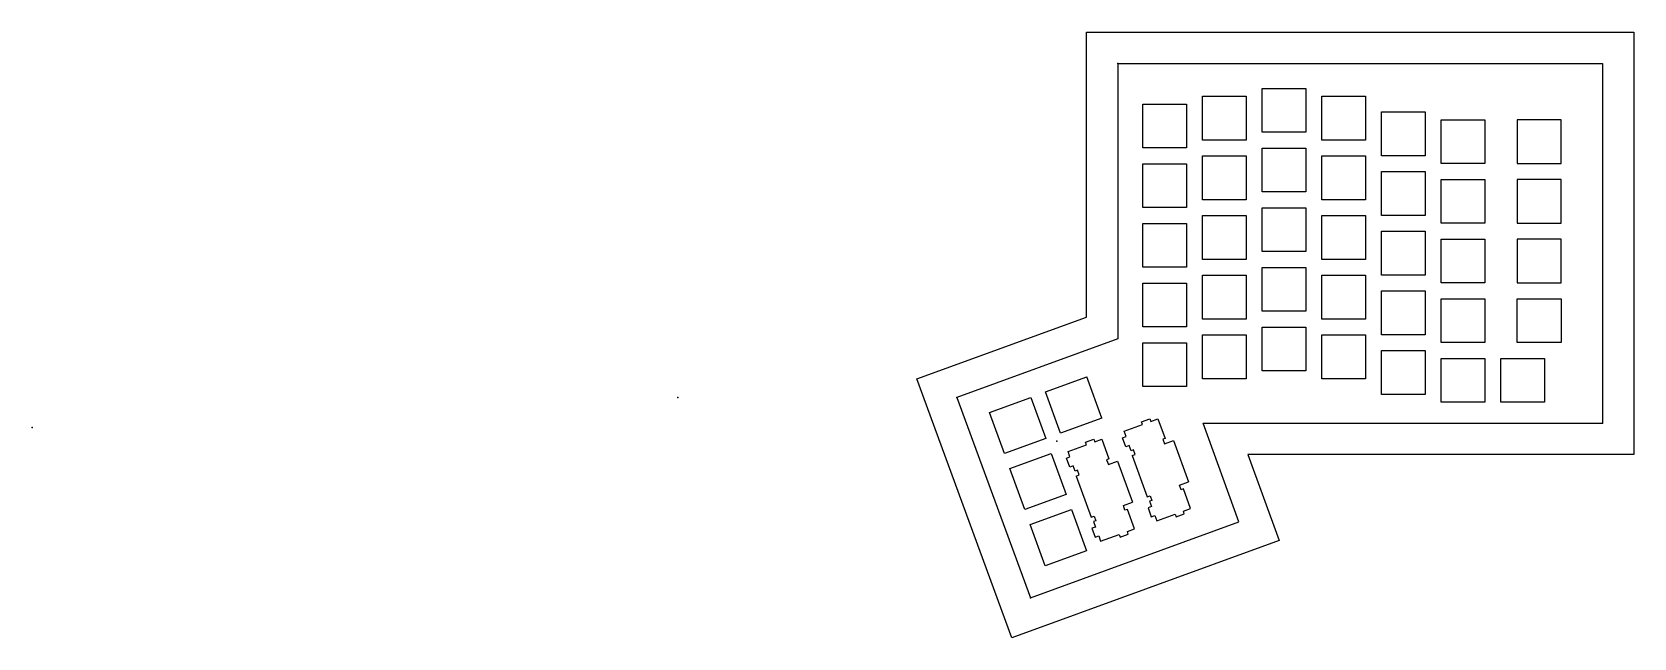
# Model space of a CAD drawing. Header units: millimetres. Extents: x -69 to 442, y -37 to 156.
import ezdxf

# ---------------------------------------------------------------- set-up
doc = ezdxf.new("R2010")
doc.units = ezdxf.units.MM
doc.layers.get('0').update_dxf_attribs({"linetype": 'CONTINUOUS'})

msp = doc.modelspace()

# ---------------------------------------------------------------- linework, layer by layer
for p, q in [((277.51, 146.2), (432.39, 146.2)), ((277.51, 146.2), (277.51, 58.21)), ((432.39, 146.2), (432.39, 31.29)), ((323.61, 124.2), (323.61, 138.2)), ((323.61, 138.2), (337.61, 138.2)), ((337.61, 138.2), (337.61, 124.2)), ((285.51, 119.2), (285.51, 133.2)), ((285.51, 133.2), (299.51, 133.2)), ((299.51, 133.2), (299.51, 119.2)), ((304.56, 121.7), (304.56, 135.7)), ((304.56, 135.7), (318.56, 135.7)), ((318.56, 135.7), (318.56, 121.7)), ((342.66, 121.7), (342.66, 135.7)), ((342.66, 135.7), (356.66, 135.7)), ((356.66, 135.7), (356.66, 121.7)), ((361.71, 116.7), (361.71, 130.7)), ((361.71, 130.7), (375.71, 130.7)), ((375.71, 130.7), (375.71, 116.7)), ((380.76, 114.2), (380.76, 128.2)), ((380.76, 128.2), (394.76, 128.2)), ((394.76, 128.2), (394.76, 114.2)), ((337.61, 124.2), (323.61, 124.2)), ((299.51, 119.2), (285.51, 119.2)), ((318.56, 121.7), (304.56, 121.7)), ((356.66, 121.7), (342.66, 121.7)), ((375.71, 116.7), (361.71, 116.7)), ((394.76, 114.2), (380.76, 114.2)), ((361.71, 97.65), (361.71, 111.65)), ((361.71, 111.65), (375.71, 111.65)), ((375.71, 111.65), (375.71, 97.65)), ((380.76, 95.15), (380.76, 109.15)), ((380.76, 109.15), (394.76, 109.15)), ((394.76, 109.15), (394.76, 95.15)), ((375.71, 97.65), (361.71, 97.65)), ((361.71, 92.6), (375.71, 92.6)), ((361.71, 78.6), (361.71, 92.6)), ((375.71, 92.6), (375.71, 78.6)), ((394.76, 95.15), (380.76, 95.15)), ((375.71, 78.6), (361.71, 78.6)), ((277.51, 58.21), (226.12, 39.5)), ((399.81, 38), (399.81, 52)), ((399.81, 52), (413.81, 52)), ((413.81, 52), (413.81, 38)), ((254.44, 41.3), (267.6, 46.08)), ((272.39, 32.93), (267.6, 46.08)), ((259.23, 28.14), (254.44, 41.3)), ((226.12, 39.5), (249.58, -24.43)), ((236.54, 34.78), (249.7, 39.57)), ((249.7, 39.57), (254.49, 26.41)), ((413.81, 38), (399.81, 38)), ((241.33, 21.62), (236.54, 34.78)), ((272.39, 32.93), (259.23, 28.14)), ((279.52, 28.77), (285.41, 30.91)), ((285.11, 31.73), (287.74, 32.69)), ((285.41, 30.91), (285.11, 31.73)), ((287.74, 32.69), (288.04, 31.87)), ((288.04, 31.87), (290.33, 32.7)), ((290.33, 32.7), (292.6, 26.45)), ((304.75, 31.29), (432.39, 31.29)), ((316.21, -0.18), (304.75, 31.29)), ((254.49, 26.41), (241.33, 21.62)), ((267.21, 25.22), (269.84, 26.18)), ((269.84, 26.18), (270.14, 25.35)), ((270.14, 25.35), (272.43, 26.19)), ((272.43, 26.19), (274.7, 19.94)), ((279.02, 26.64), (280.15, 27.05)), ((280.04, 23.82), (279.02, 26.64)), ((280.15, 27.05), (279.52, 28.77)), ((292.6, 26.45), (291.85, 26.18)), ((291.85, 26.18), (292.39, 24.7)), ((292.39, 24.7), (295.27, 25.75)), ((295.27, 25.75), (300.06, 12.59)), ((243.06, 16.88), (256.21, 21.67)), ((256.21, 21.67), (261, 8.51)), ((261.12, 20.13), (262.24, 20.54)), ((261.62, 22.25), (267.51, 24.4)), ((262.24, 20.54), (261.62, 22.25)), ((267.51, 24.4), (267.21, 25.22)), ((281.17, 24.23), (280.04, 23.82)), ((281.8, 22.52), (281.17, 24.23)), ((282.55, 22.79), (281.8, 22.52)), ((282.12, 20.96), (283.09, 21.31)), ((282.12, 20.96), (286.91, 7.8)), ((283.09, 21.31), (282.55, 22.79)), ((247.85, 3.72), (243.06, 16.88)), ((262.14, 17.31), (261.12, 20.13)), ((263.27, 17.72), (262.14, 17.31)), ((263.89, 16), (263.27, 17.72)), ((264.65, 16.28), (263.89, 16)), ((265.18, 14.8), (264.65, 16.28)), ((274.7, 19.94), (273.95, 19.66)), ((273.95, 19.66), (274.49, 18.18)), ((274.49, 18.18), (277.37, 19.23)), ((277.37, 19.23), (282.16, 6.08)), ((264.22, 14.44), (265.18, 14.8)), ((264.22, 14.44), (269.01, 1.29)), ((297.18, 11.54), (300.06, 12.59)), ((297.72, 10.06), (297.18, 11.54)), ((298.47, 10.34), (297.72, 10.06)), ((300.74, 4.09), (298.47, 10.34)), ((261, 8.51), (247.85, 3.72)), ((279.28, 5.03), (282.16, 6.08)), ((286.91, 7.8), (287.87, 8.16)), ((288.41, 6.68), (287.66, 6.4)), ((287.66, 6.4), (288.29, 4.69)), ((287.87, 8.16), (288.41, 6.68)), ((249.57, -1.02), (262.73, 3.77)), ((262.73, 3.77), (267.52, -9.39)), ((269.01, 1.29), (269.97, 1.64)), ((270.51, 0.16), (269.76, -0.11)), ((269.97, 1.64), (270.51, 0.16)), ((279.81, 3.55), (279.28, 5.03)), ((280.57, 3.82), (279.81, 3.55)), ((282.84, -2.43), (280.57, 3.82)), ((288.29, 4.69), (287.16, 4.28)), ((287.16, 4.28), (288.18, 1.46)), ((288.18, 1.46), (289.31, 1.87)), ((289.31, 1.87), (289.94, 0.15)), ((289.94, 0.15), (295.83, 2.3)), ((295.83, 2.3), (296.13, 1.48)), ((296.13, 1.48), (298.76, 2.43)), ((298.46, 3.26), (300.74, 4.09)), ((298.76, 2.43), (298.46, 3.26)), ((254.36, -14.18), (249.57, -1.02)), ((249.58, -24.43), (316.21, -0.18)), ((270.38, -1.83), (269.26, -2.24)), ((269.26, -2.24), (270.28, -5.06)), ((269.76, -0.11), (270.38, -1.83)), ((270.28, -5.06), (271.41, -4.65)), ((271.41, -4.65), (272.03, -6.36)), ((272.03, -6.36), (277.93, -4.22)), ((277.93, -4.22), (278.23, -5.04)), ((278.23, -5.04), (280.86, -4.08)), ((280.56, -3.26), (282.84, -2.43)), ((280.86, -4.08), (280.56, -3.26)), ((267.52, -9.39), (254.36, -14.18))]:
    msp.add_line(p, q)
for points in [[(442.39, 156.2), (442.39, 21.29), (319.03, 21.29), (329.02, -6.16), (243.63, -37.24), (213.28, 45.47), (267.51, 65.21), (267.51, 156.2)], [(337.61, 138.2), (337.61, 124.2), (323.61, 124.2), (323.61, 138.2)], [(304.56, 121.7), (304.56, 135.7), (318.56, 135.7), (318.56, 121.7)], [(342.66, 135.7), (356.66, 135.7), (356.66, 121.7), (342.66, 121.7)], [(405.1, 114.2), (419.1, 114.2), (419.1, 128.2), (405.1, 128.2)], [(323.61, 119.15), (337.61, 119.15), (337.61, 105.15), (323.61, 105.15)], [(323.61, 105.15), (323.61, 119.15), (337.61, 119.15), (337.61, 105.15)], [(285.51, 114.15), (299.51, 114.15), (299.51, 100.15), (285.51, 100.15)], [(318.56, 116.65), (318.56, 102.65), (304.56, 102.65), (304.56, 116.65)], [(304.56, 102.65), (304.56, 116.65), (318.56, 116.65), (318.56, 102.65)], [(342.66, 102.65), (342.66, 116.65), (356.66, 116.65), (356.66, 102.65)], [(356.66, 102.65), (342.66, 102.65), (342.66, 116.65), (356.66, 116.65)], [(405.1, 95.15), (419.1, 95.15), (419.1, 109.15), (405.1, 109.15)], [(318.56, 97.6), (318.56, 83.6), (304.56, 83.6), (304.56, 97.6)], [(318.56, 97.6), (318.56, 83.6), (304.56, 83.6), (304.56, 97.6)], [(337.61, 100.1), (337.61, 86.1), (323.61, 86.1), (323.61, 100.1)], [(337.61, 100.1), (337.61, 86.1), (323.61, 86.1), (323.61, 100.1)], [(342.66, 97.6), (356.66, 97.6), (356.66, 83.6), (342.66, 83.6)], [(356.66, 97.6), (356.66, 83.6), (342.66, 83.6), (342.66, 97.6)], [(285.51, 95.1), (299.51, 95.1), (299.51, 81.1), (285.51, 81.1)], [(394.76, 76.1), (380.76, 76.1), (380.76, 90.1), (394.76, 90.1)], [(405.1, 76.1), (419.1, 76.1), (419.1, 90.1), (405.1, 90.1)], [(304.56, 78.55), (318.56, 78.55), (318.56, 64.55), (304.56, 64.55)], [(318.56, 64.55), (304.56, 64.55), (304.56, 78.55), (318.56, 78.55)], [(323.61, 81.05), (337.61, 81.05), (337.61, 67.05), (323.61, 67.05)], [(337.61, 81.05), (337.61, 67.05), (323.61, 67.05), (323.61, 81.05)], [(342.66, 78.55), (356.66, 78.55), (356.66, 64.55), (342.66, 64.55)], [(356.66, 78.55), (356.66, 64.55), (342.66, 64.55), (342.66, 78.55)], [(299.51, 76.05), (299.51, 62.05), (285.51, 62.05), (285.51, 76.05)], [(361.71, 73.55), (375.71, 73.55), (375.71, 59.55), (361.71, 59.55)], [(380.76, 71.05), (394.76, 71.05), (394.76, 57.05), (380.76, 57.05)], [(405.1, 57.05), (405.1, 71.05), (419.1, 71.05), (419.1, 57.05)], [(337.61, 48), (323.61, 48), (323.61, 62), (337.61, 62)], [(337.61, 62), (337.61, 48), (323.61, 48), (323.61, 62)], [(299.51, 43), (285.51, 43), (285.51, 57), (299.51, 57)], [(304.56, 59.5), (318.56, 59.5), (318.56, 45.5), (304.56, 45.5)], [(318.56, 45.5), (304.56, 45.5), (304.56, 59.5), (318.56, 59.5)], [(356.66, 59.5), (356.66, 45.5), (342.66, 45.5), (342.66, 59.5)], [(356.66, 59.5), (356.66, 45.5), (342.66, 45.5), (342.66, 59.5)], [(361.71, 54.5), (375.71, 54.5), (375.71, 40.5), (361.71, 40.5)], [(380.76, 52), (394.76, 52), (394.76, 38), (380.76, 38)]]:
    msp.add_lwpolyline(points, close=True)
for p in [(277.51, 146.2), (136.96, 39.5), (226.12, 39.5), (432.39, 31.29), (-69.31, 30), (258.04, 25.58), (249.58, -24.43)]:
    msp.add_point(p)

doc.saveas('drawing.dxf')
